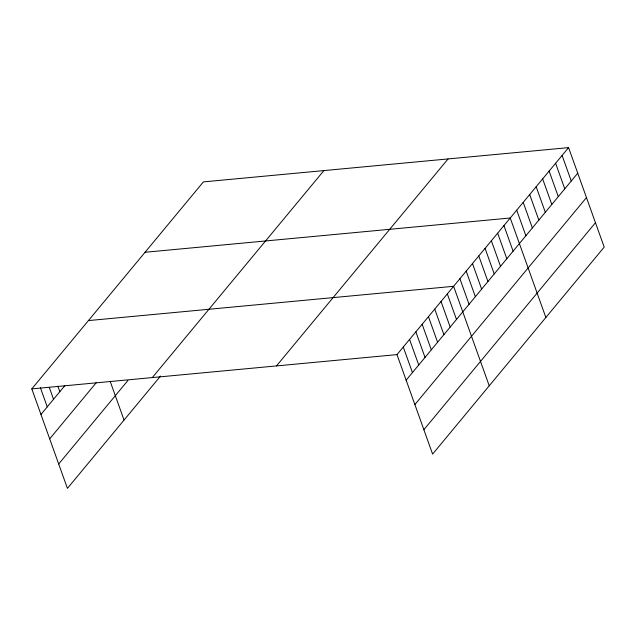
<?xml version="1.0" encoding="UTF-8"?>
<svg xmlns="http://www.w3.org/2000/svg" width="636" height="636" viewBox="0 0 636 636"><rect width="100%" height="100%" fill="white"/><g stroke="black" fill="none" stroke-linecap="round" stroke-linejoin="round"><path stroke-width="0.95" d="M160.542 376.051L67.424 488.376L31.8 388.89L203.393 181.896L568.576 147.624L604.2 247.11L432.607 454.104L396.991 354.61L568.576 147.624M40.958 414.457L64.864 385.623M49.688 438.856L96.251 382.689M58.687 463.986L127.9 380.503M152.314 377.577L323.899 170.591M276.477 365.923L448.062 158.936M406.142 380.185L577.734 173.199M414.879 404.575L586.472 197.589M423.878 429.713L595.463 222.719M145.048 252.277L510.239 217.997L545.863 317.491M88.428 320.584L453.611 286.303L489.235 385.798M31.8 388.89L396.991 354.61M562.097 155.446L571.255 181.022M555.61 163.261L564.768 188.836M549.13 171.084L558.289 196.659M542.651 178.899L551.802 204.474M536.164 186.722L545.322 212.297M529.685 194.544L538.843 220.112M523.205 202.359L532.356 227.934M516.718 210.182L525.877 235.757M503.943 225.589L513.101 251.164M497.654 233.181L506.812 258.757M491.366 240.766L500.516 266.341M485.069 248.358L494.228 273.933M478.781 255.95L487.939 281.525M472.484 263.535L481.643 289.11M466.196 271.127L475.354 296.702M459.908 278.719L469.058 304.294M447.323 293.896L456.481 319.471M441.026 301.488L450.185 327.063M434.738 309.072L443.896 334.647M428.449 316.664L437.6 342.24M422.153 324.257L431.311 349.832M415.865 331.841L425.023 357.416M409.568 339.433L418.727 365.008M403.28 347.025L412.438 372.601M110.171 381.314L124.044 420.07M57.868 386.211L59.832 391.689M49.29 387.411L53.543 399.281M40.378 387.69L47.247 406.873"/></g></svg>
